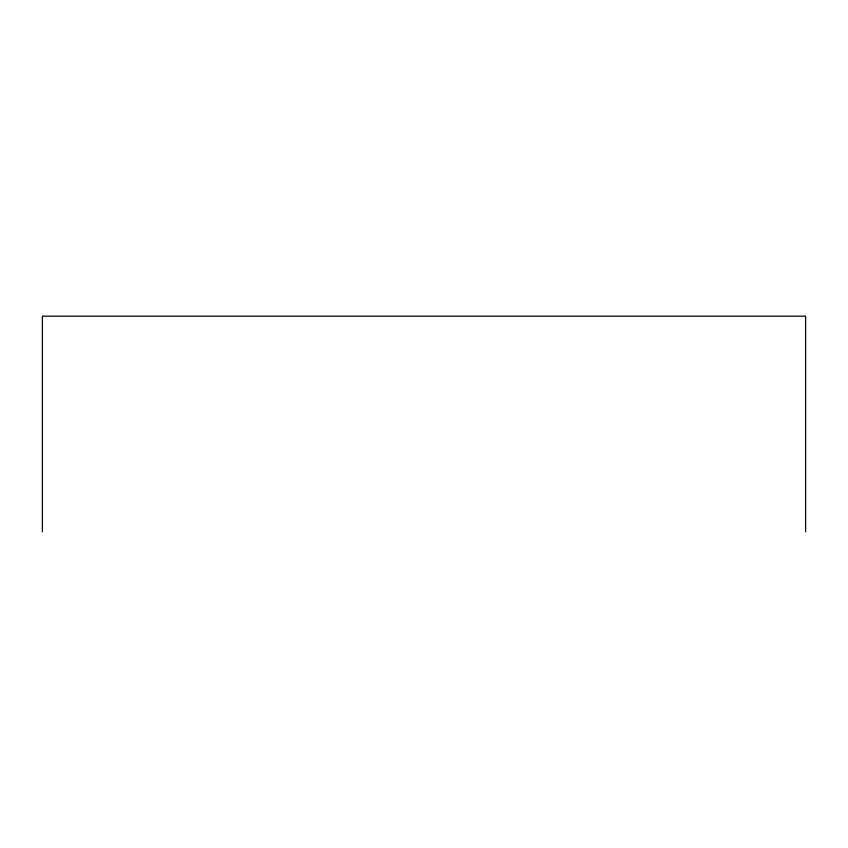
<?xml version="1.0" encoding="UTF-8"?>
<svg xmlns="http://www.w3.org/2000/svg" width="848" height="848" viewBox="0 0 848 848"><rect width="100%" height="100%" fill="white"/><g stroke="black" fill="none" stroke-linecap="round" stroke-linejoin="round"><path stroke-width="1.27" d="M805.6 531.813L805.6 316.187L42.4 316.187L42.4 531.813"/></g></svg>
